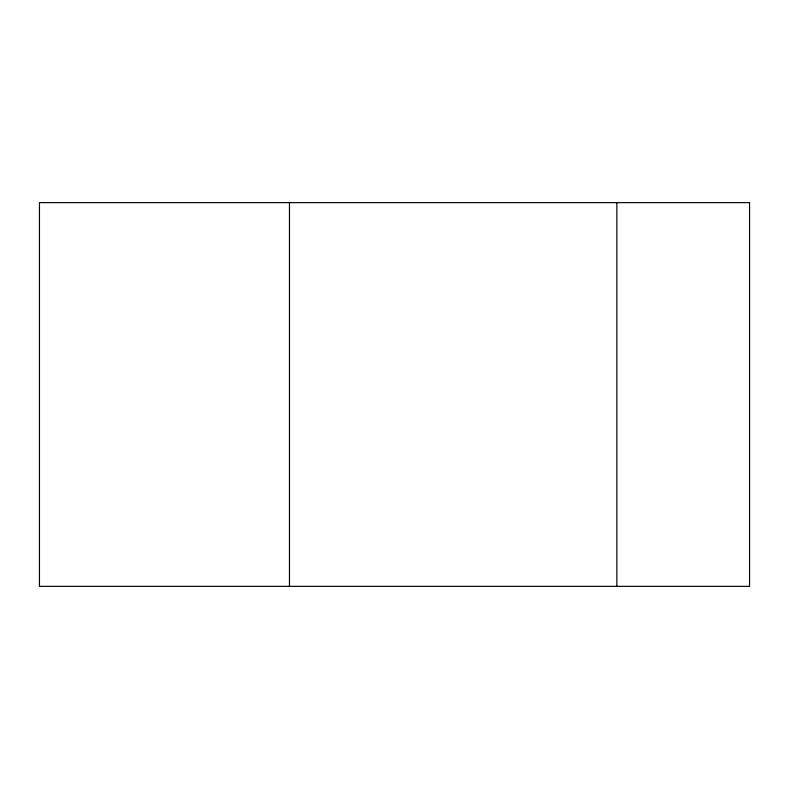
<?xml version="1.0" encoding="UTF-8"?>
<svg xmlns="http://www.w3.org/2000/svg" width="789" height="789" viewBox="0 0 789 789"><rect width="100%" height="100%" fill="white"/><g stroke="black" fill="none" stroke-linecap="round" stroke-linejoin="round"><path stroke-width="1.18" d="M616.86 202.645L616.86 586.355M289.464 202.645L289.464 586.355M749.55 202.645L39.45 202.645L39.45 586.355L749.55 586.355L749.55 202.645"/></g></svg>
